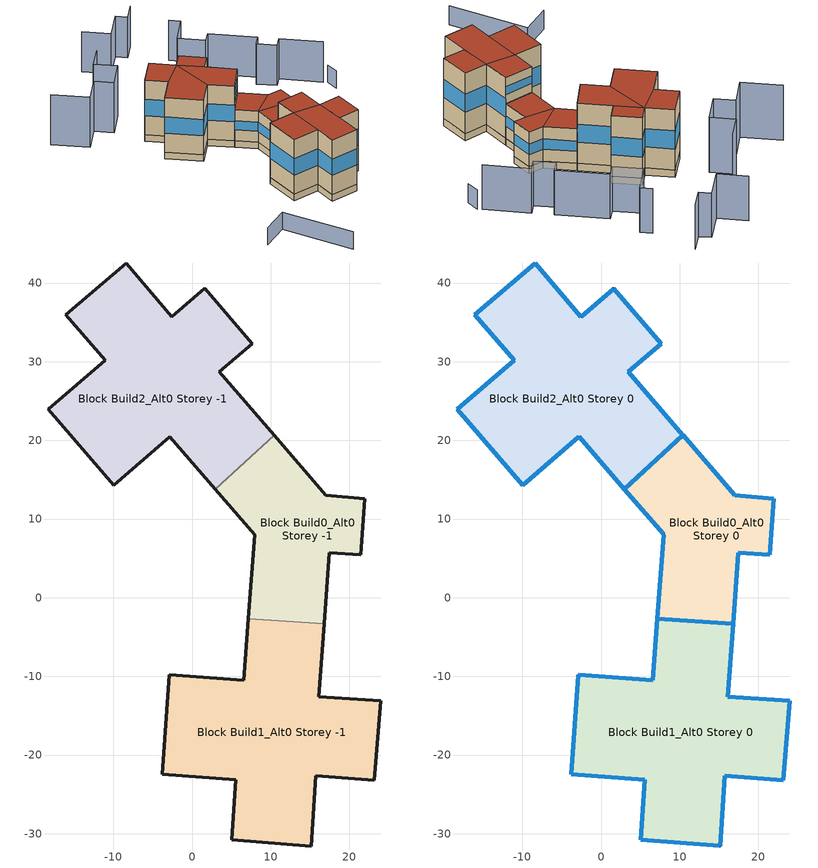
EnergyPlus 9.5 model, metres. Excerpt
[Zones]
Block Build0_Alt0 Storey -1
 floor ground (Project Basement Floor): 21.96,12.58 21.42,5.44 17.43,5.75 16.77,-3.3 7.13,-2.67 7.95,8.04 2.97,13.78 10.41,20.67 17.01,13.01 z-2.5
 wall ground (Project Basement Wall): 16.77,-3.3 17.43,5.75 21.42,5.44 21.96,12.58 17.01,13.01 10.41,20.67 / 2.97,13.78 7.95,8.04 7.13,-2.67 z-2.5:0
 wall to Block Build2_Alt0 Storey -1 (Project Partition): 10.41,20.67 2.97,13.78 z-2.5:0
 wall to Block Build1_Alt0 Storey -1 (Project Partition): 7.13,-2.67 16.77,-3.3 z-2.5:0
Block Build1_Alt0 Storey -1
 floor ground (Project Basement Floor): 16.77,-3.3 16.08,-12.6 23.95,-13.11 23.17,-23.19 15.71,-22.62 15.11,-31.56 5.05,-30.79 5.56,-23.16 -3.83,-22.44 -2.88,-9.82 6.53,-10.52 7.13,-2.67 z-2.5
 wall ground (Project Basement Wall): 7.13,-2.67 6.53,-10.52 -2.88,-9.82 -3.83,-22.44 5.56,-23.16 5.05,-30.79 15.11,-31.56 15.71,-22.62 23.17,-23.19 23.95,-13.11 16.08,-12.6 16.77,-3.3 z-2.5:0
Block Build2_Alt0 Storey -1
 floor ground (Project Basement Floor): 1.6,39.31 7.63,32.31 3.47,28.73 10.41,20.67 2.97,13.78 -2.82,20.45 -9.95,14.32 -18.27,23.99 -11.04,30.18 -16.05,35.95 -8.38,42.55 -2.56,35.73 z-2.5
 wall ground (Project Basement Wall): 10.41,20.67 3.47,28.73 7.63,32.31 1.6,39.31 -2.56,35.73 -8.38,42.55 -16.05,35.95 -11.04,30.18 -18.27,23.99 -9.95,14.32 -2.82,20.45 2.97,13.78 z-2.5:0
Block Build0_Alt0 Storey 0
 floor to Block Build0_Alt0 Storey -1 (Project Heated1rstFloor): 21.96,12.58 21.42,5.44 17.43,5.75 16.77,-3.3 7.13,-2.67 7.95,8.04 2.97,13.78 10.41,20.67 17.01,13.01 z0
 wall outside (Project Wall): 16.77,-3.3 17.43,5.75 21.42,5.44 21.96,12.58 17.01,13.01 10.41,20.67 / 2.97,13.78 7.95,8.04 7.13,-2.67 z0:12
 wall to Block Build2_Alt0 Storey 0 (Project Partition): 10.41,20.67 2.97,13.78 z0:12
 wall to Block Build1_Alt0 Storey 0 (Project Partition): 7.13,-2.67 16.77,-3.3 z0:12
 window (Project External Window): 16.77,-3.29 17.43,5.74 / 17.43,5.75 21.42,5.44 / 21.42,5.45 21.96,12.57 / 21.96,12.58 17.01,13.01 / 17.01,13.02 10.41,20.67 / 2.97,13.78 7.95,8.04 / 7.95,8.03 7.13,-2.67 z4.2:7.8
 roof outside (Project Flat Roof): 21.42,5.44 21.96,12.58 17.01,13.01 7.95,8.04 17.43,5.75 z12; 17.01,13.01 10.41,20.67 2.97,13.78 7.95,8.04 z12; 16.77,-3.3 17.43,5.75 7.95,8.04 7.13,-2.67 z12
Block Build1_Alt0 Storey 0
 floor to Block Build1_Alt0 Storey -1 (Project Heated1rstFloor): 16.77,-3.3 16.08,-12.6 23.95,-13.11 23.17,-23.19 15.71,-22.62 15.11,-31.56 5.05,-30.79 5.56,-23.16 -3.83,-22.44 -2.88,-9.82 6.53,-10.52 7.13,-2.67 z0
 wall outside (Project Wall): 7.13,-2.67 6.53,-10.52 -2.88,-9.82 -3.83,-22.44 5.56,-23.16 5.05,-30.79 15.11,-31.56 15.71,-22.62 23.17,-23.19 23.95,-13.11 16.08,-12.6 16.77,-3.3 z0:21; 16.77,-3.3 7.13,-2.67 z12:21
 window (Project External Window): 7.13,-2.68 6.53,-10.52 / 6.53,-10.52 -2.88,-9.82 / -2.88,-9.82 -3.83,-22.44 / -3.82,-22.44 5.56,-23.16 / 5.56,-23.16 5.05,-30.79 / 5.05,-30.79 15.11,-31.56 / 15.11,-31.56 15.71,-22.63 / 15.72,-22.62 23.16,-23.19 / 23.17,-23.19 23.95,-13.11 / 23.95,-13.11 16.09,-12.6 / 16.08,-12.59 16.77,-3.3 z7.35:13.65; 16.76,-3.3 7.14,-2.68 z15.15:17.85
 roof outside (Project Flat Roof): 23.17,-23.19 23.95,-13.11 16.08,-12.6 15.71,-22.62 z21; 16.08,-12.6 16.77,-3.3 7.13,-2.67 6.53,-10.52 z21; 5.56,-23.16 6.53,-10.52 -2.88,-9.82 -3.83,-22.44 z21; 15.11,-31.56 15.71,-22.62 16.08,-12.6 6.53,-10.52 5.56,-23.16 5.05,-30.79 z21
Block Build2_Alt0 Storey 0
 floor to Block Build2_Alt0 Storey -1 (Project Heated1rstFloor): 1.6,39.31 7.63,32.31 3.47,28.73 10.41,20.67 2.97,13.78 -2.82,20.45 -9.95,14.32 -18.27,23.99 -11.04,30.18 -16.05,35.95 -8.38,42.55 -2.56,35.73 z0
 wall outside (Project Wall): 10.41,20.67 3.47,28.73 7.63,32.31 1.6,39.31 -2.56,35.73 -8.38,42.55 -16.05,35.95 -11.04,30.18 -18.27,23.99 -9.95,14.32 -2.82,20.45 2.97,13.78 z0:21; 2.97,13.78 10.41,20.67 z12:21
 window (Project External Window): 10.41,20.68 3.47,28.72 / 3.47,28.73 7.63,32.31 / 7.63,32.32 1.6,39.31 / 1.6,39.31 -2.56,35.73 / -2.56,35.73 -8.37,42.55 / -8.38,42.55 -16.05,35.95 / -16.05,35.95 -11.04,30.18 / -11.04,30.18 -18.26,23.99 / -18.26,23.98 -9.95,14.32 / -9.95,14.32 -2.82,20.45 / -2.81,20.45 2.96,13.79 z7.35:13.65; 2.97,13.79 10.41,20.67 z15.15:17.85
 roof outside (Project Flat Roof): 7.63,32.31 1.6,39.31 -2.56,35.73 3.47,28.73 z21; -2.56,35.73 -8.38,42.55 -16.05,35.95 -11.04,30.18 z21; 10.41,20.67 3.47,28.73 -2.56,35.73 -2.82,20.45 2.97,13.78 z21; -2.82,20.45 -2.56,35.73 -11.04,30.18 -18.27,23.99 -9.95,14.32 z21
shading: -6.22,76.89 0.01,69.61 / 0.01,69.61 7.82,76.29 / 7.82,76.29 10.42,73.25 / 10.42,73.25 15.52,77.61 / 19.08,63.12 21.62,60.13 / 21.62,60.13 13.87,53.37 / 13.87,53.37 19.96,46.29 / 19.96,46.29 23.04,48.88 / 23.04,48.88 33.67,36.41 / 33.67,36.41 30.59,33.82 / 30.59,33.82 35.03,28.72 / 35.03,28.72 38.06,31.31 / 38.06,31.31 47.38,20.22 z0:15.5; 48.39,19.02 48.08,14.8 z0:6.7; -11.48,-59.06 -20.67,-35.11 / -20.67,-35.11 -30.29,-38.79 z0:6.6; -42.33,51.99 -34.02,42.36 / -34.02,42.36 -26.87,48.56 / -26.87,48.56 -22.53,43.49 / -22.53,43.49 -14.89,50.08 / -14.89,50.08 -20.09,56.11 / -20.09,56.11 -14.03,61.3 z0:19.2
[Building]
None: North Axis=0; Terrain=Suburbs; Loads Convergence Tolerance Value=0.04; Temperature Convergence Tolerance Value=0.4; Solar Distribution=FullExterior; Maximum Number of Warmup Days=25; Minimum Number of Warmup Days=6
[Site:Location]
WeatherData/USA_CA_San.Francisco.Intl.AP.724940_TMY3.epw: Latitude=37.62; Longitude=-122.4; Time Zone=-8; Elevation=2
[SizingPeriod:DesignDay] Day of Month=21; Humidity Condition Type=Wetbulb; Barometric Pressure=100594; Rain Indicator=No; Snow Indicator=No; Daylight Saving Time Indicator=No; Solar Model Indicator=ASHRAEClearSky
Name | Month | Day Type | Maximum DryBulb Temperature | Daily DryBulb Temperature Range | Wetbulb or DewPoint at Maximum DryBulb | Wind Speed | Wind Direction | Sky Clearness
DENVER_STAPLETON Ann Htg 99.6% Condns DB | 12 | WinterDesignDay | -20 | 0 | -20 | 2.3 | 180 | 0
DENVER_STAPLETON Ann Clg .4% Condns DB=>MWB | 7 | SummerDesignDay | 34.1 | 15.2 | 15.8 | 4 | 120 | 1
[SITE:GROUNDTEMPERATURE:BUILDINGSURFACE]
15, 15, 15, 15, 15, 15, 15, 15, 15, 15, 15, 15
[MATERIAL] Solar Absorptance=0.7; Visible Absorptance=0.7
Name | Roughness | Thickness | Conductivity | Density | Specific Heat | Thermal Absorptance
Basement Floor; Heated1rstFloor Inertia | Rough | 0.1 | 0.9 | 2300 | 1000 | 0.9
Heated1rstFloor Insulation | Rough | 0.15 | 0.035 | 150 | 1000 | 0.9
Roof Insulation | Rough | 0.3 | 0.03 | 150 | 1000 | 0.9
Wall Inertia | Rough | 0.2 | 0.9 | 2300 | 1000 | 0.9
Wall Insulation | Rough | 0.2 | 0.03 | 150 | 1000 | 0.9
HeatedZoneIntMass; NonHeatedZoneIntMass | Rough | 0.1 | 0.3 | 600 | 1400 | 0.9
AirWallMaterial | MediumSmooth | 0.01 | 0.6 | 800 | 1000 | 0.95
[WINDOWMATERIAL:SIMPLEGLAZINGSYSTEM]
Window: UFactor=1.9; Solar Heat Gain Coefficient=0.7; Visible Transmittance=0.8
[CONSTRUCTION]
Project Wall: Wall Inertia, Wall Insulation
Project Basement Wall: Wall Inertia
Project Partition: AirWallMaterial
Project Basement Floor: Basement Floor
Project Flat Roof: Roof Insulation
Project External Window: Window
Project Heated1rstFloor: Heated1rstFloor Inertia, Heated1rstFloor Insulation
HeatedZoneIntMassObj: HeatedZoneIntMass
NonHeatedZoneIntMassObj: NonHeatedZoneIntMass
[ZONE] Type=1; Multiplier=1; Ceiling Height=autocalculate; Volume=autocalculate; Floor Area=autocalculate; Part of Total Floor Area=Yes
Block Build0_Alt0 Storey -1; Block Build0_Alt0 Storey 0; Block Build1_Alt0 Storey -1; Block Build1_Alt0 Storey 0; Block Build2_Alt0 Storey -1; Block Build2_Alt0 Storey 0
[INTERNALMASS]
Name | Construction | Zone or ZoneList | Surface Area
Block Build0_Alt0 Storey -1IntMass | NonHeatedZoneIntMassObj | Block Build0_Alt0 Storey -1 | 503
Block Build1_Alt0 Storey -1IntMass | NonHeatedZoneIntMassObj | Block Build1_Alt0 Storey -1 | 952
Block Build2_Alt0 Storey -1IntMass | NonHeatedZoneIntMassObj | Block Build2_Alt0 Storey -1 | 930
Block Build0_Alt0 Storey 0IntMass | HeatedZoneIntMassObj | Block Build0_Alt0 Storey 0 | 2011
Block Build1_Alt0 Storey 0IntMass | HeatedZoneIntMassObj | Block Build1_Alt0 Storey 0 | 6662
Block Build2_Alt0 Storey 0IntMass | HeatedZoneIntMassObj | Block Build2_Alt0 Storey 0 | 6508
[ELECTRICEQUIPMENT] Schedule=LoadSchedule; Design Level Calculation Method=Watts/Area; Fraction Latent=0; Fraction Radiant=0; Fraction Lost=0; EndUse Subcategory=General
Name | Zone or ZoneList | Watts per Zone Floor Area
Block Build0_Alt0 Storey 0Load | Block Build0_Alt0 Storey 0 | 0.04
Block Build1_Alt0 Storey 0Load | Block Build1_Alt0 Storey 0 | 0.07
Block Build2_Alt0 Storey 0Load | Block Build2_Alt0 Storey 0 | 0.07
[ZONEINFILTRATION:DESIGNFLOWRATE] Schedule=AlwaysON; Design Flow Rate Calculation Method=AirChanges/Hour; Air Changes per Hour=1; Constant Term Coefficient=1; Temperature Term Coefficient=0; Velocity Term Coefficient=0; Velocity Squared Term Coefficient=0
Name | Zone or ZoneList
Block Build0_Alt0 Storey -1Leak | Block Build0_Alt0 Storey -1
Block Build1_Alt0 Storey -1Leak | Block Build1_Alt0 Storey -1
Block Build2_Alt0 Storey -1Leak | Block Build2_Alt0 Storey -1
[ZONEINFILTRATION:FLOWCOEFFICIENT] Schedule=AlwaysON; Stack Coefficient=0.107; Pressure Exponent=0.667; Wind Coefficient=0.167; Shelter Factor=0.61
Name | Zone | Flow Coefficient
Block Build0_Alt0 Storey 0Leak | Block Build0_Alt0 Storey 0 | 0.065869
Block Build1_Alt0 Storey 0Leak | Block Build1_Alt0 Storey 0 | 0.197331
Block Build2_Alt0 Storey 0Leak | Block Build2_Alt0 Storey 0 | 0.1925
[ZONEVENTILATION:DESIGNFLOWRATE] Schedule=AlwaysON; Design Flow Rate Calculation Method=AirChanges/Hour; Air Changes per Hour=4; Ventilation Type=Natural; Fan Pressure Rise=0; Fan Total Efficiency=1; Constant Term Coefficient=1; Temperature Term Coefficient=0; Velocity Term Coefficient=0; Velocity Squared Term Coefficient=0; Minimum Indoor Temperature=26; Maximum Indoor Temperature=100; Delta Temperature=1; Minimum Outdoor Temperature=-100; Maximum Outdoor Temperature=100; Maximum Wind Speed=40
Name | Zone or ZoneList
Block Build0_Alt0 Storey 0FreeCool | Block Build0_Alt0 Storey 0
Block Build1_Alt0 Storey 0FreeCool | Block Build1_Alt0 Storey 0
Block Build2_Alt0 Storey 0FreeCool | Block Build2_Alt0 Storey 0
[HVACTEMPLATE:THERMOSTAT]
ResidZone: Constant Heating Setpoint=21; Constant Cooling Setpoint=50
[HVACTEMPLATE:ZONE:IDEALLOADSAIRSYSTEM] Template Thermostat=ResidZone; Maximum Heating Supply Air Temperature=50; Minimum Cooling Supply Air Temperature=13; Maximum Heating Supply Air Humidity Ratio=0.0156; Minimum Cooling Supply Air Humidity Ratio=0.0077; Heating Limit=NoLimit; Cooling Limit=NoLimit; Dehumidification Control Type=ConstantSensibleHeatRatio; Cooling Sensible Heat Ratio=0.7; Dehumidification Setpoint=60; Humidification Control Type=None; Humidification Setpoint=30; Outdoor Air Method=Flow/Area; Outdoor Air Flow Rate per Person=0.007; Outdoor Air Flow Rate per Zone=0; Demand Controlled Ventilation Type=None; Outdoor Air Economizer Type=NoEconomizer; Heat Recovery Type=Sensible; Sensible Heat Recovery Effectiveness=0.65; Latent Heat Recovery Effectiveness=0
Name | Maximum Sensible Heating Capacity | Outdoor Air Flow Rate per Zone Floor Area
Block Build0_Alt0 Storey 0 | 25134.9 | 0.0014
Block Build1_Alt0 Storey 0 | 83281.2 | 0.00245
Block Build2_Alt0 Storey 0 | 81354.7 | 0.00245
[ENERGYMANAGEMENTSYSTEM:SENSOR]
Name | OutputVariable or OutputMeter Index Key | OutputVariable or OutputMeter
T0 | Block Build0_Alt0 Storey 0 | Zone Mean Air Temperature
T1 | Block Build1_Alt0 Storey 0 | Zone Mean Air Temperature
T2 | Block Build2_Alt0 Storey 0 | Zone Mean Air Temperature
Pow0 | Block Build0_Alt0 Storey 0 IDEAL LOADS AIR SYSTEM | Zone Ideal Loads Supply Air Total Heating Rate
Pow1 | Block Build1_Alt0 Storey 0 IDEAL LOADS AIR SYSTEM | Zone Ideal Loads Supply Air Total Heating Rate
Pow2 | Block Build2_Alt0 Storey 0 IDEAL LOADS AIR SYSTEM | Zone Ideal Loads Supply Air Total Heating Rate
DHWPow | DHW | Water Use Equipment Heating Rate
[ENERGYMANAGEMENTSYSTEM:PROGRAMCALLINGMANAGER]
Average Building Temperature: EndOfZoneTimestepBeforeZoneReporting; AverageZoneTemps
Compute Total Building Heat Pow: EndOfZoneTimestepBeforeZoneReporting; TotZonePow
Compute Total DHW Heat Pow: EndOfZoneTimestepBeforeZoneReporting; prgmDHWPow
[ENERGYMANAGEMENTSYSTEM:PROGRAM]
AverageZoneTemps: SET SumNumerator = T0*Vol0+T1*Vol1+T2*Vol2; SET SumDenominator  = Vol0+Vol1+Vol2; SET AverageBuildingTemp  = SumNumerator / SumDenominator
TotZonePow: SET TotBuildPow = Pow0+Pow1+Pow2
prgmDHWPow: SET TotDHWPow = DHWPow
[ENERGYMANAGEMENTSYSTEM:GLOBALVARIABLE]
AverageBuildingTemp
TotBuildPow
TotDHWPow
[ENERGYMANAGEMENTSYSTEM:OUTPUTVARIABLE] Type of Data in Variable=Averaged; Update Frequency=ZoneTimeStep
Name | EMS Variable
Mean Heated Zones Air Temperature | AverageBuildingTemp
Total Building Heating Power | TotBuildPow
Total DHW Heating Power | TotDHWPow
[ENERGYMANAGEMENTSYSTEM:INTERNALVARIABLE] Internal Data Type=Zone Air Volume
Name | Internal Data Index Key
Vol0 | Block Build0_Alt0 Storey 0
Vol1 | Block Build1_Alt0 Storey 0
Vol2 | Block Build2_Alt0 Storey 0
[WATERUSE:EQUIPMENT]
DHW: EndUse Subcategory=General; Peak Flow Rate=2.0287e-08; Flow Rate Fraction Schedule=WaterTaps; Target Temperature Schedule=TargetWaterTemp; Hot Water Supply Temperature Schedule=HotWaterTemp; Cold Water Supply Temperature Schedule=ColdWaterTemp
[SCHEDULE:COMPACT]
AlwaysON: Through: 12/31, For: AllDays, Until: 24:00, 1
HotWaterTemp: Through: 12/31, For: AllDays, Until: 24:00, 55
TargetWaterTemp: Through: 12/31, For: AllDays, Until: 24:00, 37
[SCHEDULE:FILE] Column Number=1; Rows to Skip at Top=0; Number of Hours of Data=8760; Column Separator=Comma; Interpolate to Timestep=No
Name | File
LoadSchedule | /Users/alizad/PycharmProjects/mubes-ubem/examples/ForTest/InputFiles/Building5_winter.txt
Watertaps | /Users/alizad/PycharmProjects/mubes-ubem/examples/ForTest/InputFiles/domestic_hot_water_40_apartments.txt
ColdWaterTemp | /Users/alizad/PycharmProjects/mubes-ubem/examples/ForTest/InputFiles/cold_water_temperature_stockholm.txt
